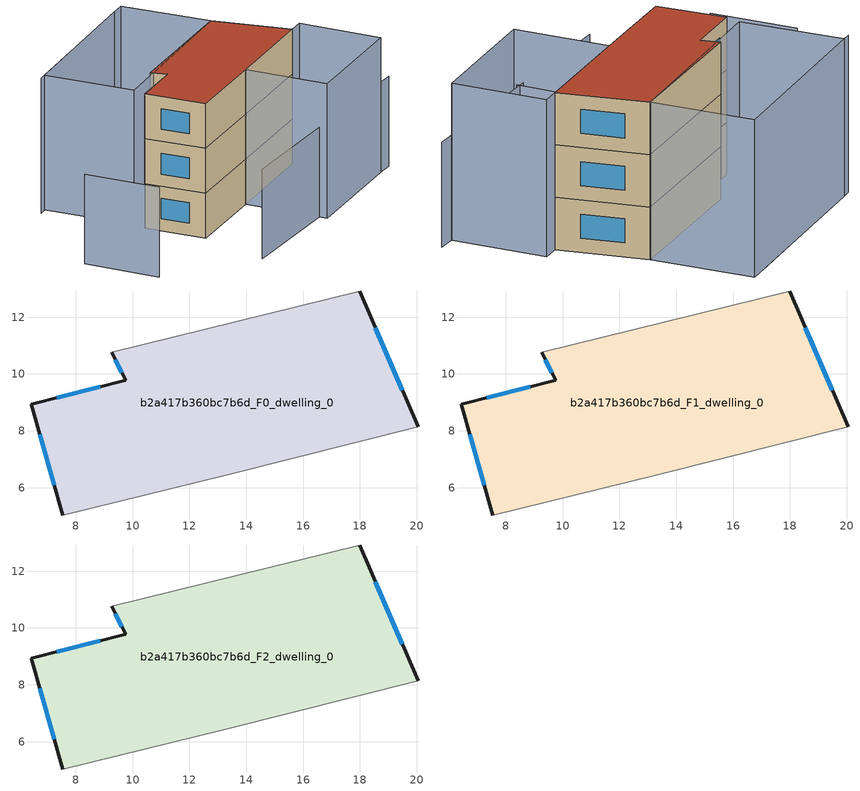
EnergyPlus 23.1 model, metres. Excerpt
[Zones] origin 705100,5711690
b2a417b360bc7b6d_F0_dwelling_0
 floor ground (EU_floor_Construction): 17.99,12.92 20.06,8.15 13.28,6.44 7.54,5.04 6.43,8.93 9.75,9.78 9.26,10.76 z0
 wall outside (EU_wall_Construction): 9.26,10.76 9.75,9.78 6.43,8.93 7.54,5.04 / 20.06,8.15 17.99,12.92 z0:3
 wall adiabatic (EU_wall_Construction): 17.99,12.92 9.26,10.76 / 7.54,5.04 13.28,6.44 20.06,8.15 z0:3
 window (EU_Window_Construction): 9.39,10.5 9.62,10.05 / 19.5,9.43 18.55,11.63 / 6.73,7.88 7.24,6.09 / 8.85,9.55 7.32,9.16 z0.81:2.19
b2a417b360bc7b6d_F1_dwelling_0
 floor to b2a417b360bc7b6d_F0_dwelling_0 (EU_floor_Construction): 17.99,12.92 20.06,8.15 13.28,6.44 7.54,5.04 6.43,8.93 9.75,9.78 9.26,10.76 z3
 wall outside (EU_wall_Construction): 9.26,10.76 9.75,9.78 6.43,8.93 7.54,5.04 / 20.06,8.15 17.99,12.92 z3:6
 wall adiabatic (EU_wall_Construction): 17.99,12.92 9.26,10.76 / 7.54,5.04 13.28,6.44 20.06,8.15 z3:6
 window (EU_Window_Construction): 9.39,10.5 9.62,10.05 / 19.5,9.43 18.55,11.63 / 6.73,7.88 7.24,6.09 / 8.85,9.55 7.32,9.16 z3.81:5.19
b2a417b360bc7b6d_F2_dwelling_0
 floor to b2a417b360bc7b6d_F1_dwelling_0 (EU_floor_Construction): 17.99,12.92 20.06,8.15 13.28,6.44 7.54,5.04 6.43,8.93 9.75,9.78 9.26,10.76 z6
 wall outside (EU_wall_Construction): 9.26,10.76 9.75,9.78 6.43,8.93 7.54,5.04 / 20.06,8.15 17.99,12.92 z6:9
 wall adiabatic (EU_wall_Construction): 17.99,12.92 9.26,10.76 / 7.54,5.04 13.28,6.44 20.06,8.15 z6:9
 window (EU_Window_Construction): 9.39,10.5 9.62,10.05 / 19.5,9.43 18.55,11.63 / 6.73,7.88 7.24,6.09 / 8.85,9.55 7.32,9.16 z6.81:8.19
 roof outside (EU_roof_Construction): 20.06,8.15 17.99,12.92 9.26,10.76 9.75,9.78 6.43,8.93 7.54,5.04 13.28,6.44 z9
shading: 7.12,0.26 23.49,3.26 / 13.74,6.54 14.89,1.5 / -0.27,8.37 0.94,3.47 z0:6; 15.43,18.45 4.37,15.46 / 13.28,6.44 21.07,8.41 / 21.07,8.41 22.42,3.07 / 22.42,3.07 14.63,1.1 / 14.63,1.1 13.28,6.44 / 4.89,15.6 16.42,18.72 / 16.42,18.72 17.99,12.92 / 17.99,12.92 6.46,9.8 / 6.46,9.8 4.89,15.6 z0:9
[Building]
EU S2 Campaign: North Axis=0; Terrain=City; Solar Distribution=FullExterior
[Site:Location]
London: Latitude=51.5; Longitude=-0.5; Time Zone=0; Elevation=25
[SizingPeriod:WeatherFileDays]
AnnualSizingPeriod: Begin Month=1; Begin Day of Month=1; End Month=12; End Day of Month=31; Day of Week for Start Day=Monday; Use Weather File Daylight Saving Period=No; Use Weather File Rain and Snow Indicators=No
[MATERIAL]
EU_InternalMass_Material: Roughness=MediumRough; Thickness=0.1; Conductivity=1; Density=1800; Specific Heat=900; Thermal Absorptance=0.9; Solar Absorptance=0.7; Visible Absorptance=0.7
[MATERIAL:NOMASS] Roughness=MediumRough; Thermal Absorptance=0.9; Solar Absorptance=0.7; Visible Absorptance=0.7
Name | Thermal Resistance
EU_wall_NoMass | 0.555556
EU_roof_NoMass | 0.510204
EU_floor_NoMass | 1.68919
[WINDOWMATERIAL:SIMPLEGLAZINGSYSTEM]
EU_Window_SimpleGlazing: UFactor=3.96; Solar Heat Gain Coefficient=0.85; Visible Transmittance=0.85
[CONSTRUCTION]
EU_wall_Construction: EU_wall_NoMass
EU_roof_Construction: EU_roof_NoMass
EU_floor_Construction: EU_floor_NoMass
EU_Window_Construction: EU_Window_SimpleGlazing
EU_InternalMass_Construction: EU_InternalMass_Material
[ZONE] Type=1; Multiplier=1; Ceiling Height=autocalculate; Volume=183.253; Floor Area=autocalculate; Part of Total Floor Area=Yes
b2a417b360bc7b6d_F0_dwelling_0; b2a417b360bc7b6d_F1_dwelling_0; b2a417b360bc7b6d_F2_dwelling_0
[INTERNALMASS] Construction=EU_InternalMass_Construction; Surface Area=61.0838
Name | Zone or ZoneList
b2a417b360bc7b6d_F0_dwelling_0_EU_InternalMass | b2a417b360bc7b6d_F0_dwelling_0
b2a417b360bc7b6d_F1_dwelling_0_EU_InternalMass | b2a417b360bc7b6d_F1_dwelling_0
b2a417b360bc7b6d_F2_dwelling_0_EU_InternalMass | b2a417b360bc7b6d_F2_dwelling_0
[OTHEREQUIPMENT] Fuel Type=Electricity; Design Level Calculation Method=Watts/Area; Power per Zone Floor Area=1; Fraction Latent=0; Fraction Radiant=0; Fraction Lost=0; Carbon Dioxide Generation Rate=0; EndUse Subcategory=EU_Step8_InternalGains
Name | Zone or ZoneList or Space or SpaceList | Schedule
EU_Step8_InternalGain_b2a417b360bc7b6d_F0_dwelling_0_f000 | b2a417b360bc7b6d_F0_dwelling_0 | EU_Step8_GainSchedule_b2a417b360bc7b6d_F0_dwelling_0_f000
EU_Step8_InternalGain_b2a417b360bc7b6d_F1_dwelling_0_f000 | b2a417b360bc7b6d_F1_dwelling_0 | EU_Step8_GainSchedule_b2a417b360bc7b6d_F1_dwelling_0_f000
EU_Step8_InternalGain_b2a417b360bc7b6d_F2_dwelling_0_f000 | b2a417b360bc7b6d_F2_dwelling_0 | EU_Step8_GainSchedule_b2a417b360bc7b6d_F2_dwelling_0_f000
[ZONEVENTILATION:DESIGNFLOWRATE] Schedule=EU_AlwaysOn; Design Flow Rate Calculation Method=AirChanges/Hour; Air Changes per Hour=0.48; Ventilation Type=Natural; Fan Pressure Rise=0; Fan Total Efficiency=1; Constant Term Coefficient=1; Temperature Term Coefficient=0; Velocity Term Coefficient=0; Velocity Squared Term Coefficient=0; Minimum Indoor Temperature=-100; Maximum Indoor Temperature=100; Delta Temperature=-100; Minimum Outdoor Temperature=-100; Maximum Outdoor Temperature=100; Maximum Wind Speed=40
Name | Zone or ZoneList or Space or SpaceList
EU_ConstantAir_b2a417b360bc7b6d_F0_dwelling_0 | b2a417b360bc7b6d_F0_dwelling_0
EU_ConstantAir_b2a417b360bc7b6d_F1_dwelling_0 | b2a417b360bc7b6d_F1_dwelling_0
EU_ConstantAir_b2a417b360bc7b6d_F2_dwelling_0 | b2a417b360bc7b6d_F2_dwelling_0
[HVACTEMPLATE:THERMOSTAT] Constant Heating Setpoint=20; Constant Cooling Setpoint=50
EU_HeatOnly_b2a417b360bc7b6d_F0_dwelling_0; EU_HeatOnly_b2a417b360bc7b6d_F1_dwelling_0; EU_HeatOnly_b2a417b360bc7b6d_F2_dwelling_0
[HVACTEMPLATE:ZONE:IDEALLOADSAIRSYSTEM] System Availability Schedule=EU_AlwaysOn; Maximum Heating Supply Air Temperature=50; Minimum Cooling Supply Air Temperature=13; Maximum Heating Supply Air Humidity Ratio=0.0156; Minimum Cooling Supply Air Humidity Ratio=0.0077; Heating Limit=NoLimit; Cooling Limit=NoLimit; Heating Availability Schedule=EU_AlwaysOn; Cooling Availability Schedule=EU_CoolingOff; Dehumidification Control Type=ConstantSensibleHeatRatio; Cooling Sensible Heat Ratio=0.7; Dehumidification Setpoint=60; Humidification Control Type=None; Humidification Setpoint=30; Outdoor Air Method=None; Outdoor Air Flow Rate per Person=0.00944; Outdoor Air Flow Rate per Zone Floor Area=0; Outdoor Air Flow Rate per Zone=0; Demand Controlled Ventilation Type=None; Outdoor Air Economizer Type=NoEconomizer; Heat Recovery Type=None; Sensible Heat Recovery Effectiveness=0.7; Latent Heat Recovery Effectiveness=0.65
Name | Template Thermostat
b2a417b360bc7b6d_F0_dwelling_0 | EU_HeatOnly_b2a417b360bc7b6d_F0_dwelling_0
b2a417b360bc7b6d_F1_dwelling_0 | EU_HeatOnly_b2a417b360bc7b6d_F1_dwelling_0
b2a417b360bc7b6d_F2_dwelling_0 | EU_HeatOnly_b2a417b360bc7b6d_F2_dwelling_0
[SIZING:ZONE] Zone Cooling Design Supply Air Temperature Input Method=SupplyAirTemperature; Zone Cooling Design Supply Air Temperature=13; Zone Heating Design Supply Air Temperature Input Method=SupplyAirTemperature; Zone Heating Design Supply Air Temperature=50; Zone Cooling Design Supply Air Humidity Ratio=0.008; Zone Heating Design Supply Air Humidity Ratio=0.008; Cooling Design Air Flow Method=DesignDay; Cooling Design Air Flow Rate=0; Cooling Minimum Air Flow per Zone Floor Area=0.000762; Cooling Minimum Air Flow=0; Cooling Minimum Air Flow Fraction=0.2; Heating Design Air Flow Method=DesignDay; Heating Design Air Flow Rate=0; Heating Maximum Air Flow per Zone Floor Area=0.002032; Heating Maximum Air Flow=0.141576; Heating Maximum Air Flow Fraction=0.3; Account for Dedicated Outdoor Air System=No; Dedicated Outdoor Air System Control Strategy=NeutralSupplyAir; Dedicated Outdoor Air Low Setpoint Temperature for Design=autosize; Dedicated Outdoor Air High Setpoint Temperature for Design=autosize; Zone Load Sizing Method=Sensible Load Only No Latent Load; Zone Latent Cooling Design Supply Air Humidity Ratio Input Method=HumidityRatioDifference; Zone Cooling Design Supply Air Humidity Ratio Difference=0.005; Zone Latent Heating Design Supply Air Humidity Ratio Input Method=HumidityRatioDifference; Zone Humidification Design Supply Air Humidity Ratio Difference=0.005
b2a417b360bc7b6d_F0_dwelling_0; b2a417b360bc7b6d_F1_dwelling_0; b2a417b360bc7b6d_F2_dwelling_0
[SCHEDULE:CONSTANT]
Name | Hourly Value
EU_AlwaysOn | 1
EU_CoolingOff | 0
[SCHEDULE:FILE] Column Number=1; Rows to Skip at Top=0; Number of Hours of Data=8760; Column Separator=Comma; Interpolate to Timestep=No; Minutes per Item=60; Adjust Schedule for Daylight Savings=Yes
Name | File
EU_Step8_GainSchedule_b2a417b360bc7b6d_F0_dwelling_0_f000 | ../../schedules/b2a417b360bc7b6d/b2a417b360bc7b6d_F0_dwelling_0_f000_gain.csv
EU_Step8_GainSchedule_b2a417b360bc7b6d_F1_dwelling_0_f000 | ../../schedules/b2a417b360bc7b6d/b2a417b360bc7b6d_F1_dwelling_0_f000_gain.csv
EU_Step8_GainSchedule_b2a417b360bc7b6d_F2_dwelling_0_f000 | ../../schedules/b2a417b360bc7b6d/b2a417b360bc7b6d_F2_dwelling_0_f000_gain.csv
